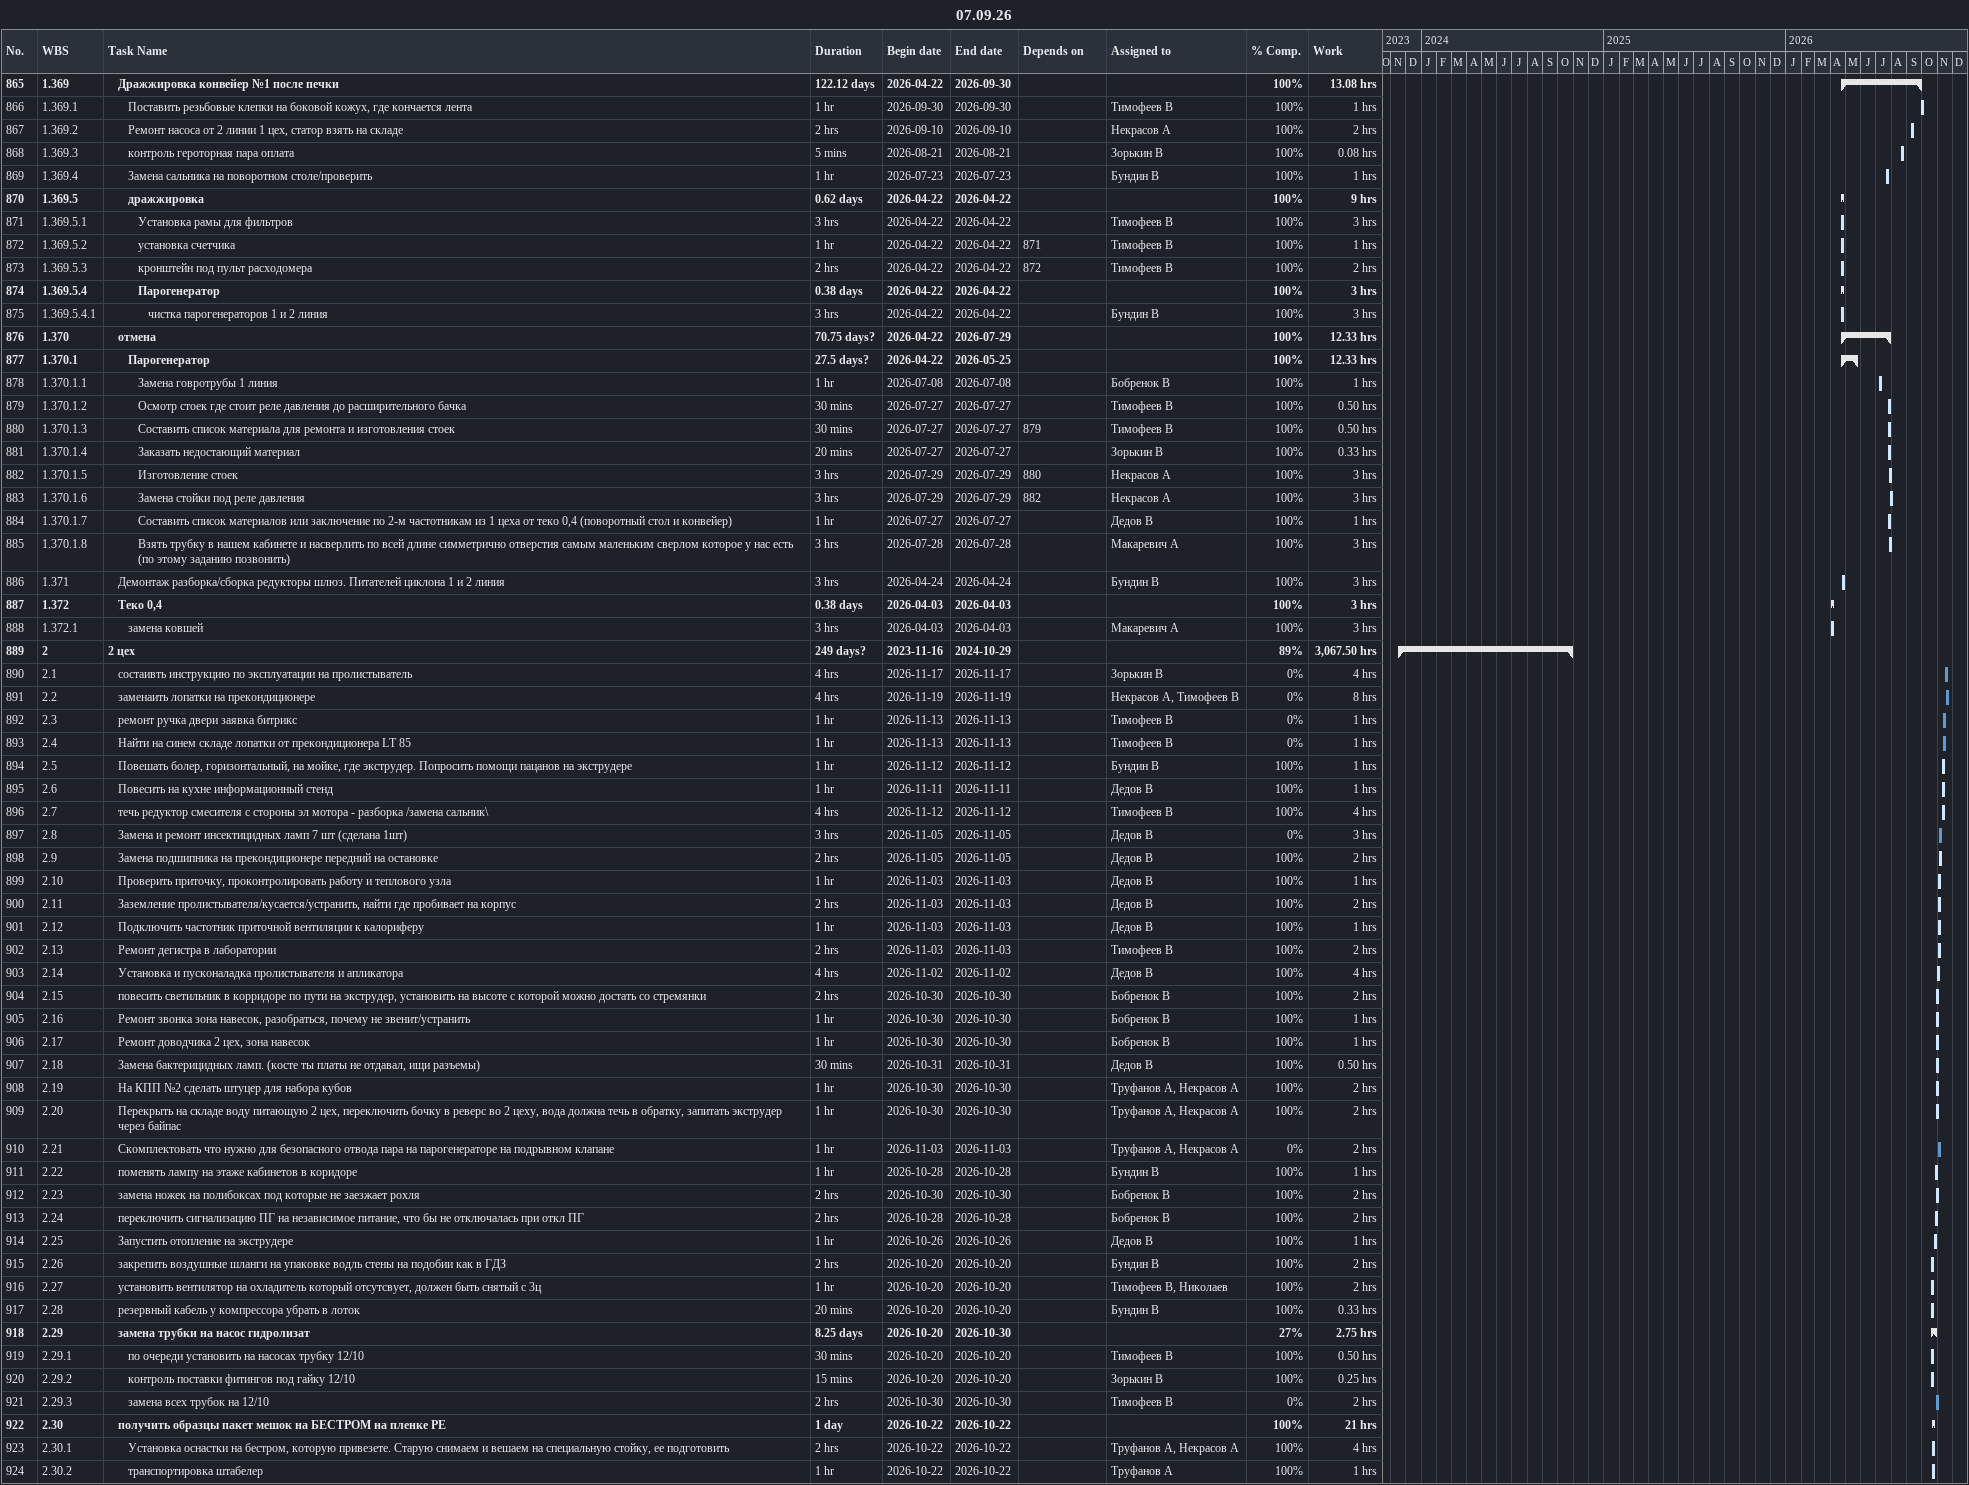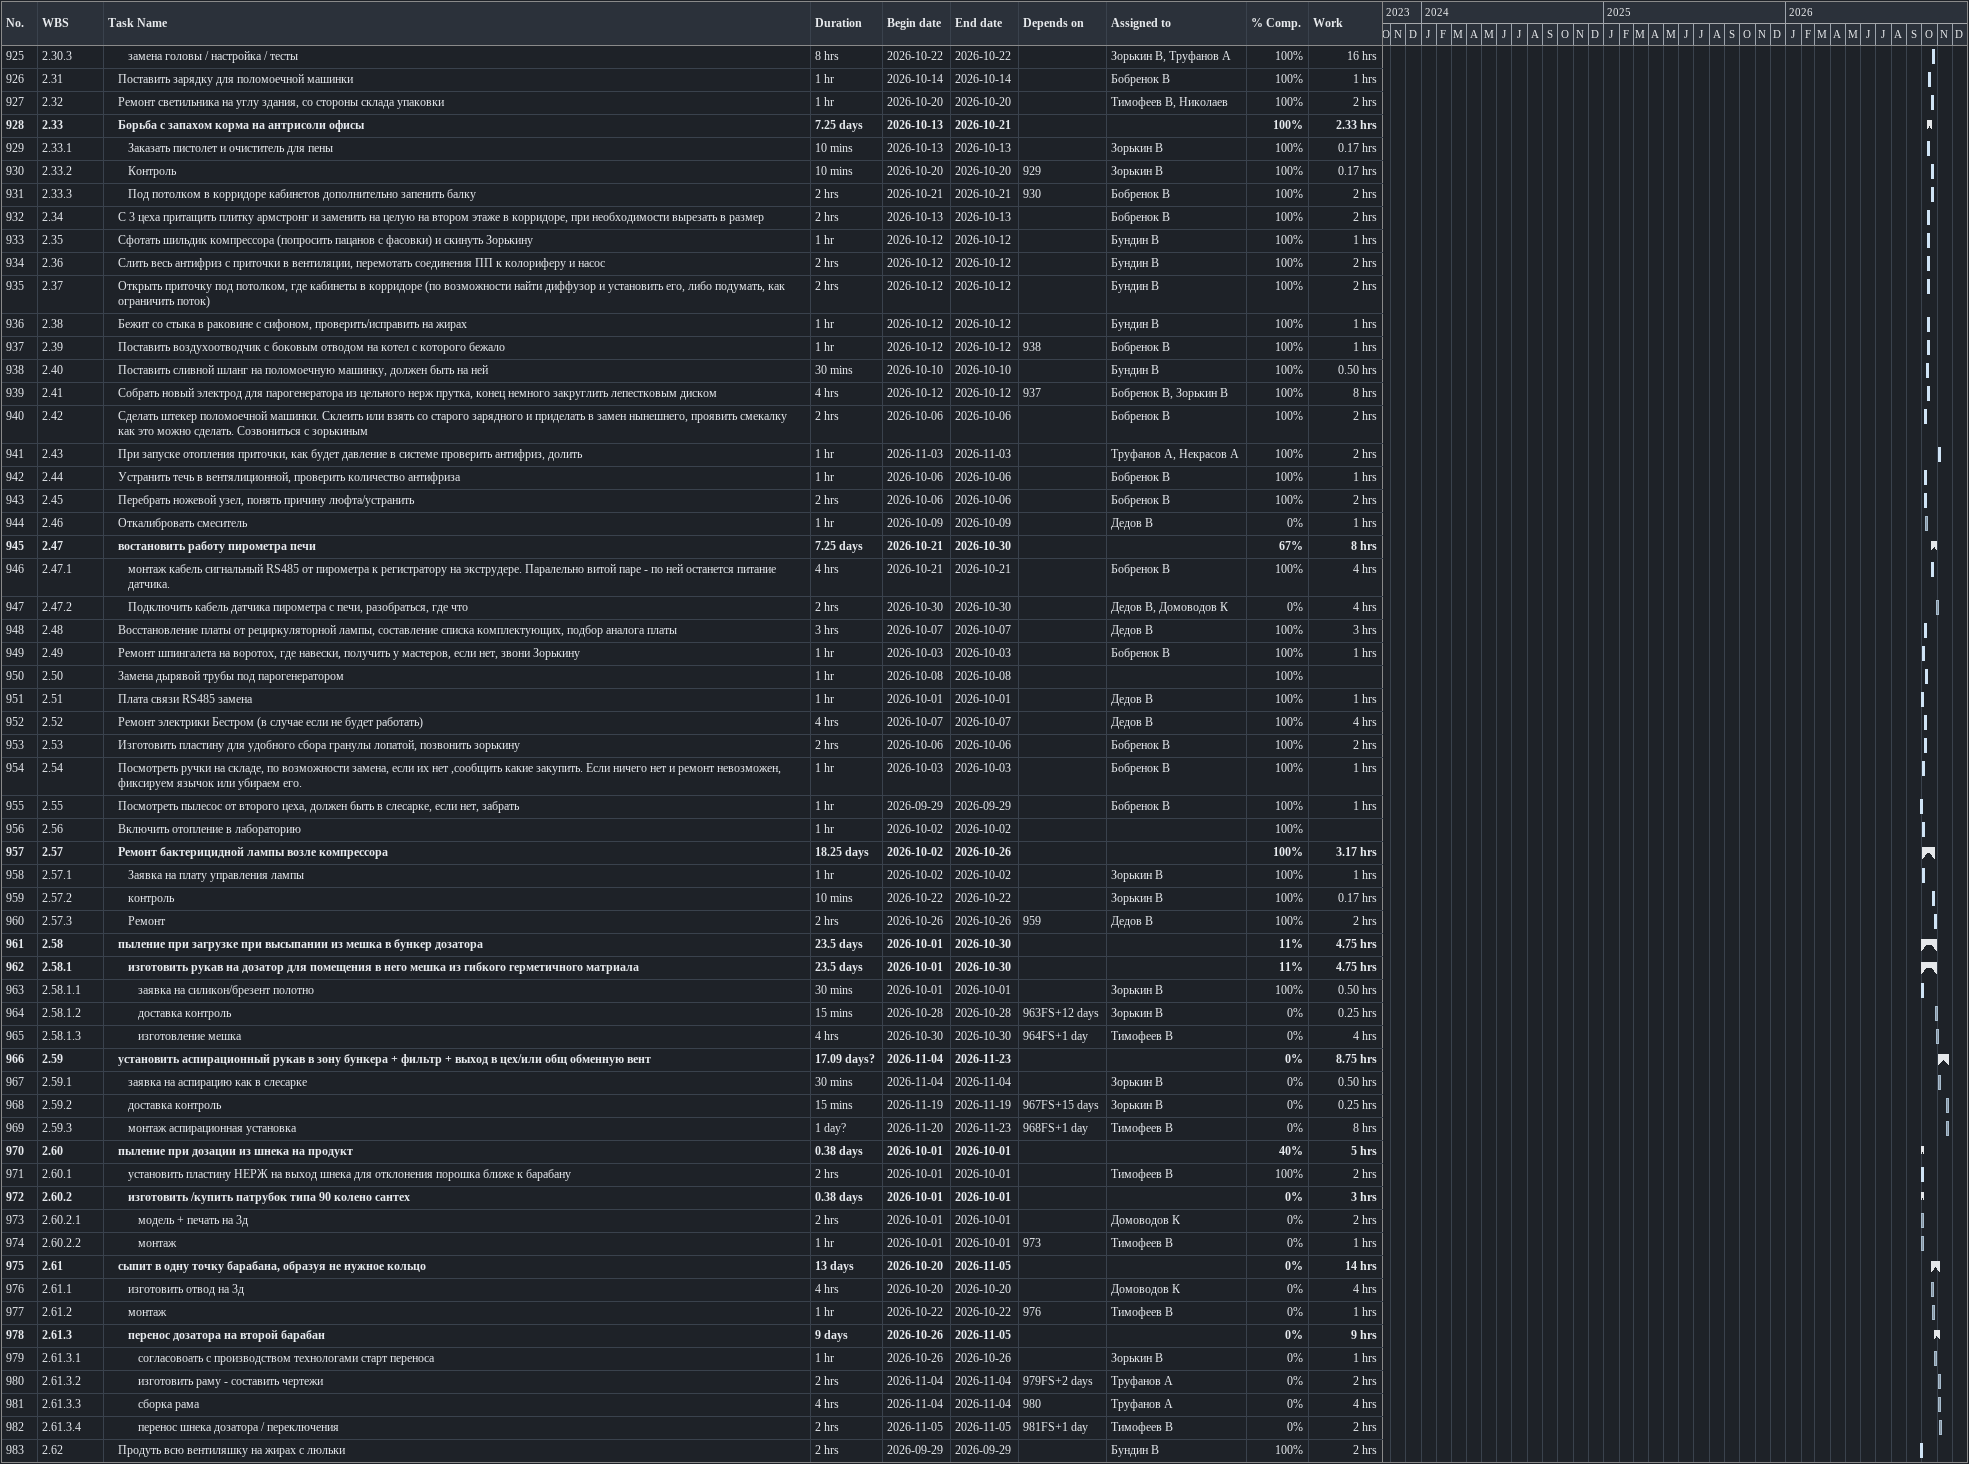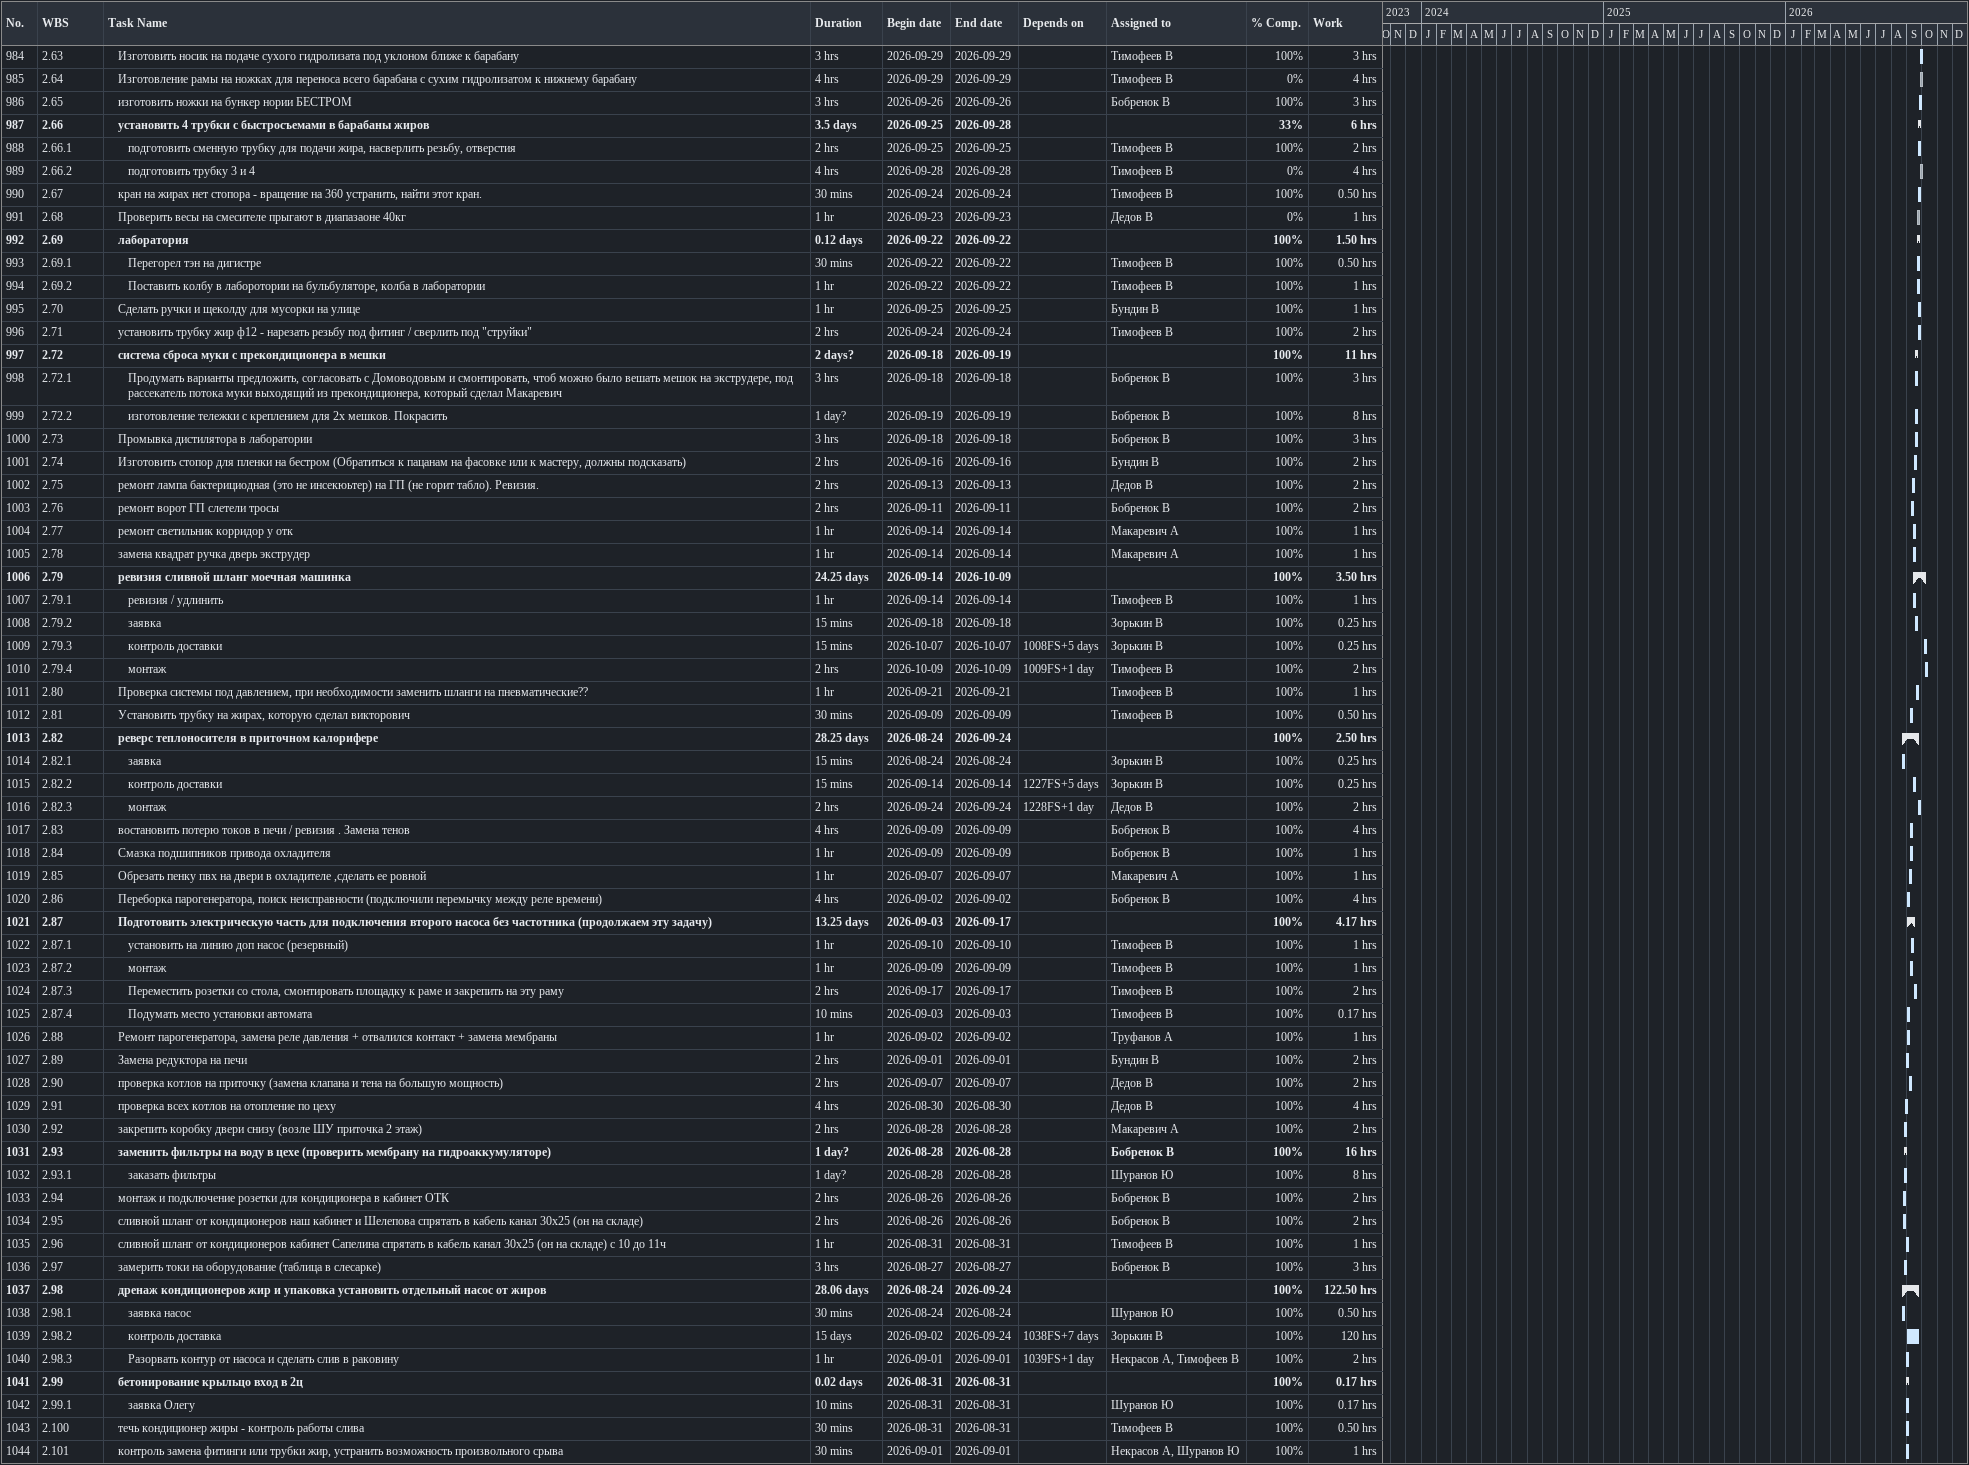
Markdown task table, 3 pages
07.09.26

| ID | WBS | Task | Duration | Start | Finish | Predecessors | Resources | % complete | Work (h) |
|---|---|---|---|---|---|---|---|---|---|
| 865 | 1.369 | **Дражжировка конвейер №1 после печки** | 122.12d | 2026-04-22 | 2026-09-30 |  |  | 100 | 13.08 |
| 866 | 1.369.1 | Поставить резьбовые клепки на боковой кожух, где кончается лента | 1h | 2026-09-30 | 2026-09-30 |  | Тимофеев В | 100 | 1 |
| 867 | 1.369.2 | Ремонт насоса от 2 линии 1 цех, статор взять на складе | 2h | 2026-09-10 | 2026-09-10 |  | Некрасов А | 100 | 2 |
| 868 | 1.369.3 | контроль героторная пара оплата | 5min | 2026-08-21 | 2026-08-21 |  | Зорькин В | 100 | 0.08 |
| 869 | 1.369.4 | Замена сальника на поворотном столе/проверить | 1h | 2026-07-23 | 2026-07-23 |  | Бундин В | 100 | 1 |
| 870 | 1.369.5 | **дражжировка** | 0.62d | 2026-04-22 | 2026-04-22 |  |  | 100 | 9 |
| 871 | 1.369.5.1 | Установка рамы для фильтров | 3h | 2026-04-22 | 2026-04-22 |  | Тимофеев В | 100 | 3 |
| 872 | 1.369.5.2 | установка счетчика | 1h | 2026-04-22 | 2026-04-22 | 871 | Тимофеев В | 100 | 1 |
| 873 | 1.369.5.3 | кронштейн под пульт расходомера | 2h | 2026-04-22 | 2026-04-22 | 872 | Тимофеев В | 100 | 2 |
| 874 | 1.369.5.4 | **Парогенератор** | 0.38d | 2026-04-22 | 2026-04-22 |  |  | 100 | 3 |
| 875 | 1.369.5.4.1 | чистка парогенераторов 1 и 2 линия | 3h | 2026-04-22 | 2026-04-22 |  | Бундин В | 100 | 3 |
| 876 | 1.370 | **отмена** | 70.75d? | 2026-04-22 | 2026-07-29 |  |  | 100 | 12.33 |
| 877 | 1.370.1 | **Парогенератор** | 27.5d? | 2026-04-22 | 2026-05-25 |  |  | 100 | 12.33 |
| 878 | 1.370.1.1 | Замена говротрубы 1 линия | 1h | 2026-07-08 | 2026-07-08 |  | Бобренок В | 100 | 1 |
| 879 | 1.370.1.2 | Осмотр стоек где стоит реле давления до расширительного бачка | 30min | 2026-07-27 | 2026-07-27 |  | Тимофеев В | 100 | 0.50 |
| 880 | 1.370.1.3 | Составить список материала для ремонта и изготовления стоек | 30min | 2026-07-27 | 2026-07-27 | 879 | Тимофеев В | 100 | 0.50 |
| 881 | 1.370.1.4 | Заказать недостающий материал | 20min | 2026-07-27 | 2026-07-27 |  | Зорькин В | 100 | 0.33 |
| 882 | 1.370.1.5 | Изготовление стоек | 3h | 2026-07-29 | 2026-07-29 | 880 | Некрасов А | 100 | 3 |
| 883 | 1.370.1.6 | Замена стойки под реле давления | 3h | 2026-07-29 | 2026-07-29 | 882 | Некрасов А | 100 | 3 |
| 884 | 1.370.1.7 | Составить список материалов или заключение по 2-м частотникам из 1 цеха от теко 0,4 (поворотный стол и конвейер) | 1h | 2026-07-27 | 2026-07-27 |  | Дедов В | 100 | 1 |
| 885 | 1.370.1.8 | Взять трубку в нашем кабинете и насверлить по всей длине симметрично отверстия самым маленьким сверлом которое у нас есть (по этому заданию позвонить) | 3h | 2026-07-28 | 2026-07-28 |  | Макаревич А | 100 | 3 |
| 886 | 1.371 | Демонтаж разборка/сборка редукторы шлюз. Питателей циклона 1 и 2 линия | 3h | 2026-04-24 | 2026-04-24 |  | Бундин В | 100 | 3 |
| 887 | 1.372 | **Теко 0,4** | 0.38d | 2026-04-03 | 2026-04-03 |  |  | 100 | 3 |
| 888 | 1.372.1 | замена ковшей | 3h | 2026-04-03 | 2026-04-03 |  | Макаревич А | 100 | 3 |
| 889 | 2 | **2 цех** | 249d? | 2023-11-16 | 2024-10-29 |  |  | 89 | 3067.50 |
| 890 | 2.1 | состаивть инструкцию по эксплуатации на пролистыватель | 4h | 2026-11-17 | 2026-11-17 |  | Зорькин В | 0 | 4 |
| 891 | 2.2 | заменаить лопатки на прекондиционере | 4h | 2026-11-19 | 2026-11-19 |  | Некрасов А, Тимофеев В | 0 | 8 |
| 892 | 2.3 | ремонт ручка двери заявка битрикс | 1h | 2026-11-13 | 2026-11-13 |  | Тимофеев В | 0 | 1 |
| 893 | 2.4 | Найти на синем складе лопатки от прекондиционера LT 85 | 1h | 2026-11-13 | 2026-11-13 |  | Тимофеев В | 0 | 1 |
| 894 | 2.5 | Повешать болер, горизонтальный, на мойке, где экструдер. Попросить помощи пацанов на экструдере | 1h | 2026-11-12 | 2026-11-12 |  | Бундин В | 100 | 1 |
| 895 | 2.6 | Повесить на кухне информационный стенд | 1h | 2026-11-11 | 2026-11-11 |  | Дедов В | 100 | 1 |
| 896 | 2.7 | течь редуктор смесителя с стороны эл мотора - разборка /замена сальник\ | 4h | 2026-11-12 | 2026-11-12 |  | Тимофеев В | 100 | 4 |
| 897 | 2.8 | Замена и ремонт инсектицидных ламп 7 шт (сделана 1шт) | 3h | 2026-11-05 | 2026-11-05 |  | Дедов В | 0 | 3 |
| 898 | 2.9 | Замена подшипника на прекондиционере передний на остановке | 2h | 2026-11-05 | 2026-11-05 |  | Дедов В | 100 | 2 |
| 899 | 2.10 | Проверить приточку, проконтролировать работу и теплового узла | 1h | 2026-11-03 | 2026-11-03 |  | Дедов В | 100 | 1 |
| 900 | 2.11 | Заземление пролистывателя/кусается/устранить, найти где пробивает на корпус | 2h | 2026-11-03 | 2026-11-03 |  | Дедов В | 100 | 2 |
| 901 | 2.12 | Подключить частотник приточной вентиляции к калориферу | 1h | 2026-11-03 | 2026-11-03 |  | Дедов В | 100 | 1 |
| 902 | 2.13 | Ремонт дегистра в лаборатории | 2h | 2026-11-03 | 2026-11-03 |  | Тимофеев В | 100 | 2 |
| 903 | 2.14 | Установка и пусконаладка пролистывателя и апликатора | 4h | 2026-11-02 | 2026-11-02 |  | Дедов В | 100 | 4 |
| 904 | 2.15 | повесить светильник в корридоре по пути на экструдер, установить на высоте с которой можно достать со стремянки | 2h | 2026-10-30 | 2026-10-30 |  | Бобренок В | 100 | 2 |
| 905 | 2.16 | Ремонт звонка зона навесок, разобраться, почему не звенит/устранить | 1h | 2026-10-30 | 2026-10-30 |  | Бобренок В | 100 | 1 |
| 906 | 2.17 | Ремонт доводчика 2 цех, зона навесок | 1h | 2026-10-30 | 2026-10-30 |  | Бобренок В | 100 | 1 |
| 907 | 2.18 | Замена бактерицидных ламп. (косте ты платы не отдавал, ищи разъемы) | 30min | 2026-10-31 | 2026-10-31 |  | Дедов В | 100 | 0.50 |
| 908 | 2.19 | На КПП №2 сделать штуцер для набора кубов | 1h | 2026-10-30 | 2026-10-30 |  | Труфанов А, Некрасов А | 100 | 2 |
| 909 | 2.20 | Перекрыть на складе воду питающую 2 цех, переключить бочку в реверс во 2 цеху, вода должна течь в обратку, запитать экструдер через байпас | 1h | 2026-10-30 | 2026-10-30 |  | Труфанов А, Некрасов А | 100 | 2 |
| 910 | 2.21 | Скомплектовать что нужно для безопасного отвода пара на парогенераторе на подрывном клапане | 1h | 2026-11-03 | 2026-11-03 |  | Труфанов А, Некрасов А | 0 | 2 |
| 911 | 2.22 | поменять лампу на этаже кабинетов в коридоре | 1h | 2026-10-28 | 2026-10-28 |  | Бундин В | 100 | 1 |
| 912 | 2.23 | замена ножек на полибоксах под которые не заезжает рохля | 2h | 2026-10-30 | 2026-10-30 |  | Бобренок В | 100 | 2 |
| 913 | 2.24 | переключить сигнализацию ПГ на независимое питание, что бы не отключалась при откл ПГ | 2h | 2026-10-28 | 2026-10-28 |  | Бобренок В | 100 | 2 |
| 914 | 2.25 | Запустить отопление на экструдере | 1h | 2026-10-26 | 2026-10-26 |  | Дедов В | 100 | 1 |
| 915 | 2.26 | закрепить воздушные шланги на упаковке водль стены на подобии как в ГДЗ | 2h | 2026-10-20 | 2026-10-20 |  | Бундин В | 100 | 2 |
| 916 | 2.27 | установить вентилятор на охладитель который отсутсвует, должен быть снятый с 3ц | 1h | 2026-10-20 | 2026-10-20 |  | Тимофеев В, Николаев | 100 | 2 |
| 917 | 2.28 | резервный кабель у компрессора убрать в лоток | 20min | 2026-10-20 | 2026-10-20 |  | Бундин В | 100 | 0.33 |
| 918 | 2.29 | **замена трубки на насос гидролизат** | 8.25d | 2026-10-20 | 2026-10-30 |  |  | 27 | 2.75 |
| 919 | 2.29.1 | по очереди установить на насосах трубку 12/10 | 30min | 2026-10-20 | 2026-10-20 |  | Тимофеев В | 100 | 0.50 |
| 920 | 2.29.2 | контроль поставки фитингов под гайку 12/10 | 15min | 2026-10-20 | 2026-10-20 |  | Зорькин В | 100 | 0.25 |
| 921 | 2.29.3 | замена всех трубок на 12/10 | 2h | 2026-10-30 | 2026-10-30 |  | Тимофеев В | 0 | 2 |
| 922 | 2.30 | **получить образцы пакет мешок на БЕСТРОМ на пленке PE** | 1d | 2026-10-22 | 2026-10-22 |  |  | 100 | 21 |
| 923 | 2.30.1 | Установка оснастки на бестром, которую привезете. Старую снимаем и вешаем на специальную стойку, ее подготовить | 2h | 2026-10-22 | 2026-10-22 |  | Труфанов А, Некрасов А | 100 | 4 |
| 924 | 2.30.2 | транспортировка штабелер | 1h | 2026-10-22 | 2026-10-22 |  | Труфанов А | 100 | 1 |
| 925 | 2.30.3 | замена головы / настройка / тесты | 8h | 2026-10-22 | 2026-10-22 |  | Зорькин В, Труфанов А | 100 | 16 |
| 926 | 2.31 | Поставить зарядку для поломоечной машинки | 1h | 2026-10-14 | 2026-10-14 |  | Бобренок В | 100 | 1 |
| 927 | 2.32 | Ремонт светильника на углу здания, со стороны склада упаковки | 1h | 2026-10-20 | 2026-10-20 |  | Тимофеев В, Николаев | 100 | 2 |
| 928 | 2.33 | **Борьба с запахом корма на антрисоли офисы** | 7.25d | 2026-10-13 | 2026-10-21 |  |  | 100 | 2.33 |
| 929 | 2.33.1 | Заказать пистолет и очиститель для пены | 10min | 2026-10-13 | 2026-10-13 |  | Зорькин В | 100 | 0.17 |
| 930 | 2.33.2 | Контроль | 10min | 2026-10-20 | 2026-10-20 | 929 | Зорькин В | 100 | 0.17 |
| 931 | 2.33.3 | Под потолком в корридоре кабинетов дополнительно запенить балку | 2h | 2026-10-21 | 2026-10-21 | 930 | Бобренок В | 100 | 2 |
| 932 | 2.34 | С 3 цеха притащить плитку армстронг и заменить на целую на втором этаже в корридоре, при необходимости вырезать в размер | 2h | 2026-10-13 | 2026-10-13 |  | Бобренок В | 100 | 2 |
| 933 | 2.35 | Сфотать шильдик компрессора (попросить пацанов с фасовки) и скинуть Зорькину | 1h | 2026-10-12 | 2026-10-12 |  | Бундин В | 100 | 1 |
| 934 | 2.36 | Слить весь антифриз с приточки в вентиляции, перемотать соединения ПП к колориферу и насос | 2h | 2026-10-12 | 2026-10-12 |  | Бундин В | 100 | 2 |
| 935 | 2.37 | Открыть приточку под потолком, где кабинеты в корридоре (по возможности найти диффузор и установить его, либо подумать, как ограничить поток) | 2h | 2026-10-12 | 2026-10-12 |  | Бундин В | 100 | 2 |
| 936 | 2.38 | Бежит со стыка в раковине с сифоном, проверить/исправить на жирах | 1h | 2026-10-12 | 2026-10-12 |  | Бундин В | 100 | 1 |
| 937 | 2.39 | Поставить воздухоотводчик с боковым отводом на котел с которого бежало | 1h | 2026-10-12 | 2026-10-12 | 938 | Бобренок В | 100 | 1 |
| 938 | 2.40 | Поставить сливной шланг на поломоечную машинку, должен быть на ней | 30min | 2026-10-10 | 2026-10-10 |  | Бундин В | 100 | 0.50 |
| 939 | 2.41 | Собрать новый электрод для парогенератора из цельного нерж прутка, конец немного закруглить лепестковым диском | 4h | 2026-10-12 | 2026-10-12 | 937 | Бобренок В, Зорькин В | 100 | 8 |
| 940 | 2.42 | Сделать штекер поломоечной машинки. Склеить или взять со старого зарядного и приделать в замен нынешнего, проявить смекалку как это можно сделать. Созвониться с зорькиным | 2h | 2026-10-06 | 2026-10-06 |  | Бобренок В | 100 | 2 |
| 941 | 2.43 | При запуске отопления приточки, как будет давление в системе проверить антифриз, долить | 1h | 2026-11-03 | 2026-11-03 |  | Труфанов А, Некрасов А | 100 | 2 |
| 942 | 2.44 | Устранить течь в вентялиционной, проверить количество антифриза | 1h | 2026-10-06 | 2026-10-06 |  | Бобренок В | 100 | 1 |
| 943 | 2.45 | Перебрать ножевой узел, понять причину люфта/устранить | 2h | 2026-10-06 | 2026-10-06 |  | Бобренок В | 100 | 2 |
| 944 | 2.46 | Откалибровать смеситель | 1h | 2026-10-09 | 2026-10-09 |  | Дедов В | 0 | 1 |
| 945 | 2.47 | **востановить работу пирометра печи** | 7.25d | 2026-10-21 | 2026-10-30 |  |  | 67 | 8 |
| 946 | 2.47.1 | монтаж кабель сигнальный RS485 от пирометра к регистратору на экструдере. Паралельно витой паре - по ней останется питание датчика. | 4h | 2026-10-21 | 2026-10-21 |  | Бобренок В | 100 | 4 |
| 947 | 2.47.2 | Подключить кабель датчика пирометра с печи, разобраться, где что | 2h | 2026-10-30 | 2026-10-30 |  | Дедов В, Домоводов К | 0 | 4 |
| 948 | 2.48 | Восстановление платы от рециркуляторной лампы, составление списка комплектующих, подбор аналога платы | 3h | 2026-10-07 | 2026-10-07 |  | Дедов В | 100 | 3 |
| 949 | 2.49 | Ремонт шпингалета на воротох, где навески, получить у мастеров, если нет, звони Зорькину | 1h | 2026-10-03 | 2026-10-03 |  | Бобренок В | 100 | 1 |
| 950 | 2.50 | Замена дырявой трубы под парогенератором | 1h | 2026-10-08 | 2026-10-08 |  |  | 100 |  |
| 951 | 2.51 | Плата связи RS485 замена | 1h | 2026-10-01 | 2026-10-01 |  | Дедов В | 100 | 1 |
| 952 | 2.52 | Ремонт электрики Бестром (в случае если не будет работать) | 4h | 2026-10-07 | 2026-10-07 |  | Дедов В | 100 | 4 |
| 953 | 2.53 | Изготовить пластину для удобного сбора гранулы лопатой, позвонить зорькину | 2h | 2026-10-06 | 2026-10-06 |  | Бобренок В | 100 | 2 |
| 954 | 2.54 | Посмотреть ручки на складе, по возможности замена, если их нет ,сообщить какие закупить. Если ничего нет и ремонт невозможен, фиксируем язычок или убираем его. | 1h | 2026-10-03 | 2026-10-03 |  | Бобренок В | 100 | 1 |
| 955 | 2.55 | Посмотреть пылесос от второго цеха, должен быть в слесарке, если нет, забрать | 1h | 2026-09-29 | 2026-09-29 |  | Бобренок В | 100 | 1 |
| 956 | 2.56 | Включить отопление в лабораторию | 1h | 2026-10-02 | 2026-10-02 |  |  | 100 |  |
| 957 | 2.57 | **Ремонт бактерицидной лампы возле компрессора** | 18.25d | 2026-10-02 | 2026-10-26 |  |  | 100 | 3.17 |
| 958 | 2.57.1 | Заявка на плату управления лампы | 1h | 2026-10-02 | 2026-10-02 |  | Зорькин В | 100 | 1 |
| 959 | 2.57.2 | контроль | 10min | 2026-10-22 | 2026-10-22 |  | Зорькин В | 100 | 0.17 |
| 960 | 2.57.3 | Ремонт | 2h | 2026-10-26 | 2026-10-26 | 959 | Дедов В | 100 | 2 |
| 961 | 2.58 | **пыление при загрузке при высыпании из мешка в бункер дозатора** | 23.5d | 2026-10-01 | 2026-10-30 |  |  | 11 | 4.75 |
| 962 | 2.58.1 | **изготовить рукав на дозатор для помещения в него мешка из гибкого герметичного матриала** | 23.5d | 2026-10-01 | 2026-10-30 |  |  | 11 | 4.75 |
| 963 | 2.58.1.1 | заявка на силикон/брезент полотно | 30min | 2026-10-01 | 2026-10-01 |  | Зорькин В | 100 | 0.50 |
| 964 | 2.58.1.2 | доставка контроль | 15min | 2026-10-28 | 2026-10-28 | 963FS+12d | Зорькин В | 0 | 0.25 |
| 965 | 2.58.1.3 | изготовление мешка | 4h | 2026-10-30 | 2026-10-30 | 964FS+1d | Тимофеев В | 0 | 4 |
| 966 | 2.59 | **установить аспирационный рукав в зону бункера + фильтр + выход в цех/или общ обменную вент** | 17.09d? | 2026-11-04 | 2026-11-23 |  |  | 0 | 8.75 |
| 967 | 2.59.1 | заявка на аспирацию как в слесарке | 30min | 2026-11-04 | 2026-11-04 |  | Зорькин В | 0 | 0.50 |
| 968 | 2.59.2 | доставка контроль | 15min | 2026-11-19 | 2026-11-19 | 967FS+15d | Зорькин В | 0 | 0.25 |
| 969 | 2.59.3 | монтаж аспирационная установка | 1d? | 2026-11-20 | 2026-11-23 | 968FS+1d | Тимофеев В | 0 | 8 |
| 970 | 2.60 | **пыление при дозации из шнека на продукт** | 0.38d | 2026-10-01 | 2026-10-01 |  |  | 40 | 5 |
| 971 | 2.60.1 | установить пластину НЕРЖ на выход шнека для отклонения порошка ближе к барабану | 2h | 2026-10-01 | 2026-10-01 |  | Тимофеев В | 100 | 2 |
| 972 | 2.60.2 | **изготовить /купить патрубок типа 90 колено сантех** | 0.38d | 2026-10-01 | 2026-10-01 |  |  | 0 | 3 |
| 973 | 2.60.2.1 | модель + печать на 3д | 2h | 2026-10-01 | 2026-10-01 |  | Домоводов К | 0 | 2 |
| 974 | 2.60.2.2 | монтаж | 1h | 2026-10-01 | 2026-10-01 | 973 | Тимофеев В | 0 | 1 |
| 975 | 2.61 | **сыпит в одну точку барабана, образуя не нужное кольцо** | 13d | 2026-10-20 | 2026-11-05 |  |  | 0 | 14 |
| 976 | 2.61.1 | изготовить отвод на 3д | 4h | 2026-10-20 | 2026-10-20 |  | Домоводов К | 0 | 4 |
| 977 | 2.61.2 | монтаж | 1h | 2026-10-22 | 2026-10-22 | 976 | Тимофеев В | 0 | 1 |
| 978 | 2.61.3 | **перенос дозатора на второй барабан** | 9d | 2026-10-26 | 2026-11-05 |  |  | 0 | 9 |
| 979 | 2.61.3.1 | согласовоать с производством технологами старт переноса | 1h | 2026-10-26 | 2026-10-26 |  | Зорькин В | 0 | 1 |
| 980 | 2.61.3.2 | изготовить раму - составить чертежи | 2h | 2026-11-04 | 2026-11-04 | 979FS+2d | Труфанов А | 0 | 2 |
| 981 | 2.61.3.3 | сборка рама | 4h | 2026-11-04 | 2026-11-04 | 980 | Труфанов А | 0 | 4 |
| 982 | 2.61.3.4 | перенос шнека дозатора / переключения | 2h | 2026-11-05 | 2026-11-05 | 981FS+1d | Тимофеев В | 0 | 2 |
| 983 | 2.62 | Продуть всю вентиляшку на жирах с люльки | 2h | 2026-09-29 | 2026-09-29 |  | Бундин В | 100 | 2 |
| 984 | 2.63 | Изготовить носик на подаче сухого гидролизата под уклоном ближе к барабану | 3h | 2026-09-29 | 2026-09-29 |  | Тимофеев В | 100 | 3 |
| 985 | 2.64 | Изготовление рамы на ножках для переноса всего барабана с сухим гидролизатом к нижнему барабану | 4h | 2026-09-29 | 2026-09-29 |  | Тимофеев В | 0 | 4 |
| 986 | 2.65 | изготовить ножки на бункер нории БЕСТРОМ | 3h | 2026-09-26 | 2026-09-26 |  | Бобренок В | 100 | 3 |
| 987 | 2.66 | **установить 4 трубки с быстросъемами в барабаны жиров** | 3.5d | 2026-09-25 | 2026-09-28 |  |  | 33 | 6 |
| 988 | 2.66.1 | подготовить сменную трубку для подачи жира, насверлить резьбу, отверстия | 2h | 2026-09-25 | 2026-09-25 |  | Тимофеев В | 100 | 2 |
| 989 | 2.66.2 | подготовить трубку 3 и 4 | 4h | 2026-09-28 | 2026-09-28 |  | Тимофеев В | 0 | 4 |
| 990 | 2.67 | кран на жирах нет стопора - вращение на 360 устранить, найти этот кран. | 30min | 2026-09-24 | 2026-09-24 |  | Тимофеев В | 100 | 0.50 |
| 991 | 2.68 | Проверить весы на смесителе прыгают в диапазаоне 40кг | 1h | 2026-09-23 | 2026-09-23 |  | Дедов В | 0 | 1 |
| 992 | 2.69 | **лаборатория** | 0.12d | 2026-09-22 | 2026-09-22 |  |  | 100 | 1.50 |
| 993 | 2.69.1 | Перегорел тэн на дигистре | 30min | 2026-09-22 | 2026-09-22 |  | Тимофеев В | 100 | 0.50 |
| 994 | 2.69.2 | Поставить колбу в лаборотории на бульбуляторе, колба в лаборатории | 1h | 2026-09-22 | 2026-09-22 |  | Тимофеев В | 100 | 1 |
| 995 | 2.70 | Сделать ручки и щеколду для мусорки на улице | 1h | 2026-09-25 | 2026-09-25 |  | Бундин В | 100 | 1 |
| 996 | 2.71 | установить трубку жир ф12 - нарезать резьбу под фитинг / сверлить под "струйки" | 2h | 2026-09-24 | 2026-09-24 |  | Тимофеев В | 100 | 2 |
| 997 | 2.72 | **система сброса муки с прекондиционера в мешки** | 2d? | 2026-09-18 | 2026-09-19 |  |  | 100 | 11 |
| 998 | 2.72.1 | Продумать варианты предложить, согласовать с Домоводовым и смонтировать, чтоб можно было вешать мешок на экструдере, под рассекатель потока муки выходящий из прекондиционера, который сделал Макаревич | 3h | 2026-09-18 | 2026-09-18 |  | Бобренок В | 100 | 3 |
| 999 | 2.72.2 | изготовление тележки с креплением для 2х мешков. Покрасить | 1d? | 2026-09-19 | 2026-09-19 |  | Бобренок В | 100 | 8 |
| 1000 | 2.73 | Промывка дистилятора в лаборатории | 3h | 2026-09-18 | 2026-09-18 |  | Бобренок В | 100 | 3 |
| 1001 | 2.74 | Изготовить стопор для пленки на бестром (Обратиться к пацанам на фасовке или к мастеру, должны подсказать) | 2h | 2026-09-16 | 2026-09-16 |  | Бундин В | 100 | 2 |
| 1002 | 2.75 | ремонт лампа бактерициодная (это не инсекюьтер) на ГП (не горит табло). Ревизия. | 2h | 2026-09-13 | 2026-09-13 |  | Дедов В | 100 | 2 |
| 1003 | 2.76 | ремонт ворот ГП слетели тросы | 2h | 2026-09-11 | 2026-09-11 |  | Бобренок В | 100 | 2 |
| 1004 | 2.77 | ремонт светильник корридор у отк | 1h | 2026-09-14 | 2026-09-14 |  | Макаревич А | 100 | 1 |
| 1005 | 2.78 | замена квадрат ручка дверь экструдер | 1h | 2026-09-14 | 2026-09-14 |  | Макаревич А | 100 | 1 |
| 1006 | 2.79 | **ревизия сливной шланг моечная машинка** | 24.25d | 2026-09-14 | 2026-10-09 |  |  | 100 | 3.50 |
| 1007 | 2.79.1 | ревизия / удлинить | 1h | 2026-09-14 | 2026-09-14 |  | Тимофеев В | 100 | 1 |
| 1008 | 2.79.2 | заявка | 15min | 2026-09-18 | 2026-09-18 |  | Зорькин В | 100 | 0.25 |
| 1009 | 2.79.3 | контроль доставки | 15min | 2026-10-07 | 2026-10-07 | 1008FS+5d | Зорькин В | 100 | 0.25 |
| 1010 | 2.79.4 | монтаж | 2h | 2026-10-09 | 2026-10-09 | 1009FS+1d | Тимофеев В | 100 | 2 |
| 1011 | 2.80 | Проверка системы под давлением, при необходимости заменить шланги на пневматические?? | 1h | 2026-09-21 | 2026-09-21 |  | Тимофеев В | 100 | 1 |
| 1012 | 2.81 | Установить трубку на жирах, которую сделал викторович | 30min | 2026-09-09 | 2026-09-09 |  | Тимофеев В | 100 | 0.50 |
| 1013 | 2.82 | **реверс теплоносителя в приточном калорифере** | 28.25d | 2026-08-24 | 2026-09-24 |  |  | 100 | 2.50 |
| 1014 | 2.82.1 | заявка | 15min | 2026-08-24 | 2026-08-24 |  | Зорькин В | 100 | 0.25 |
| 1015 | 2.82.2 | контроль доставки | 15min | 2026-09-14 | 2026-09-14 | 1227FS+5d | Зорькин В | 100 | 0.25 |
| 1016 | 2.82.3 | монтаж | 2h | 2026-09-24 | 2026-09-24 | 1228FS+1d | Дедов В | 100 | 2 |
| 1017 | 2.83 | востановить потерю токов в печи / ревизия . Замена тенов | 4h | 2026-09-09 | 2026-09-09 |  | Бобренок В | 100 | 4 |
| 1018 | 2.84 | Смазка подшипников привода охладителя | 1h | 2026-09-09 | 2026-09-09 |  | Бобренок В | 100 | 1 |
| 1019 | 2.85 | Обрезать пенку пвх на двери в охладителе ,сделать ее ровной | 1h | 2026-09-07 | 2026-09-07 |  | Макаревич А | 100 | 1 |
| 1020 | 2.86 | Переборка парогенератора, поиск неисправности (подключили перемычку между реле времени) | 4h | 2026-09-02 | 2026-09-02 |  | Бобренок В | 100 | 4 |
| 1021 | 2.87 | **Подготовить электрическую часть для подключения второго насоса без частотника (продолжаем эту задачу)** | 13.25d | 2026-09-03 | 2026-09-17 |  |  | 100 | 4.17 |
| 1022 | 2.87.1 | установить на линию доп насос (резервный) | 1h | 2026-09-10 | 2026-09-10 |  | Тимофеев В | 100 | 1 |
| 1023 | 2.87.2 | монтаж | 1h | 2026-09-09 | 2026-09-09 |  | Тимофеев В | 100 | 1 |
| 1024 | 2.87.3 | Переместить розетки со стола, смонтировать площадку к раме и закрепить на эту раму | 2h | 2026-09-17 | 2026-09-17 |  | Тимофеев В | 100 | 2 |
| 1025 | 2.87.4 | Подумать место установки автомата | 10min | 2026-09-03 | 2026-09-03 |  | Тимофеев В | 100 | 0.17 |
| 1026 | 2.88 | Ремонт парогенератора, замена реле давления + отвалился контакт + замена мембраны | 1h | 2026-09-02 | 2026-09-02 |  | Труфанов А | 100 | 1 |
| 1027 | 2.89 | Замена редуктора на печи | 2h | 2026-09-01 | 2026-09-01 |  | Бундин В | 100 | 2 |
| 1028 | 2.90 | проверка котлов на приточку (замена клапана и тена на большую мощность) | 2h | 2026-09-07 | 2026-09-07 |  | Дедов В | 100 | 2 |
| 1029 | 2.91 | проверка всех котлов на отопление по цеху | 4h | 2026-08-30 | 2026-08-30 |  | Дедов В | 100 | 4 |
| 1030 | 2.92 | закрепить коробку двери снизу (возле ШУ приточка 2 этаж) | 2h | 2026-08-28 | 2026-08-28 |  | Макаревич А | 100 | 2 |
| 1031 | 2.93 | **заменить фильтры на воду в цехе (проверить мембрану на гидроаккумуляторе)** | 1d? | 2026-08-28 | 2026-08-28 |  | Бобренок В | 100 | 16 |
| 1032 | 2.93.1 | заказать фильтры | 1d? | 2026-08-28 | 2026-08-28 |  | Шуранов Ю | 100 | 8 |
| 1033 | 2.94 | монтаж и подключение розетки для кондиционера в кабинет ОТК | 2h | 2026-08-26 | 2026-08-26 |  | Бобренок В | 100 | 2 |
| 1034 | 2.95 | сливной шланг от кондиционеров наш кабинет и Шелепова спрятать в кабель канал 30х25 (он на складе) | 2h | 2026-08-26 | 2026-08-26 |  | Бобренок В | 100 | 2 |
| 1035 | 2.96 | сливной шланг от кондиционеров кабинет Сапелина спрятать в кабель канал 30х25 (он на складе) с 10 до 11ч | 1h | 2026-08-31 | 2026-08-31 |  | Тимофеев В | 100 | 1 |
| 1036 | 2.97 | замерить токи на оборудование (таблица в слесарке) | 3h | 2026-08-27 | 2026-08-27 |  | Бобренок В | 100 | 3 |
| 1037 | 2.98 | **дренаж кондиционеров жир и упаковка установить отдельный насос от жиров** | 28.06d | 2026-08-24 | 2026-09-24 |  |  | 100 | 122.50 |
| 1038 | 2.98.1 | заявка насос | 30min | 2026-08-24 | 2026-08-24 |  | Шуранов Ю | 100 | 0.50 |
| 1039 | 2.98.2 | контроль доставка | 15d | 2026-09-02 | 2026-09-24 | 1038FS+7d | Зорькин В | 100 | 120 |
| 1040 | 2.98.3 | Разорвать контур от насоса и сделать слив в раковину | 1h | 2026-09-01 | 2026-09-01 | 1039FS+1d | Некрасов А, Тимофеев В | 100 | 2 |
| 1041 | 2.99 | **бетонирование крыльцо вход в 2ц** | 0.02d | 2026-08-31 | 2026-08-31 |  |  | 100 | 0.17 |
| 1042 | 2.99.1 | заявка Олегу | 10min | 2026-08-31 | 2026-08-31 |  | Шуранов Ю | 100 | 0.17 |
| 1043 | 2.100 | течь кондиционер жиры - контроль работы слива | 30min | 2026-08-31 | 2026-08-31 |  | Тимофеев В | 100 | 0.50 |
| 1044 | 2.101 | контроль замена фитинги или трубки жир, устранить возможность произвольного срыва | 30min | 2026-09-01 | 2026-09-01 |  | Некрасов А, Шуранов Ю | 100 | 1 |
